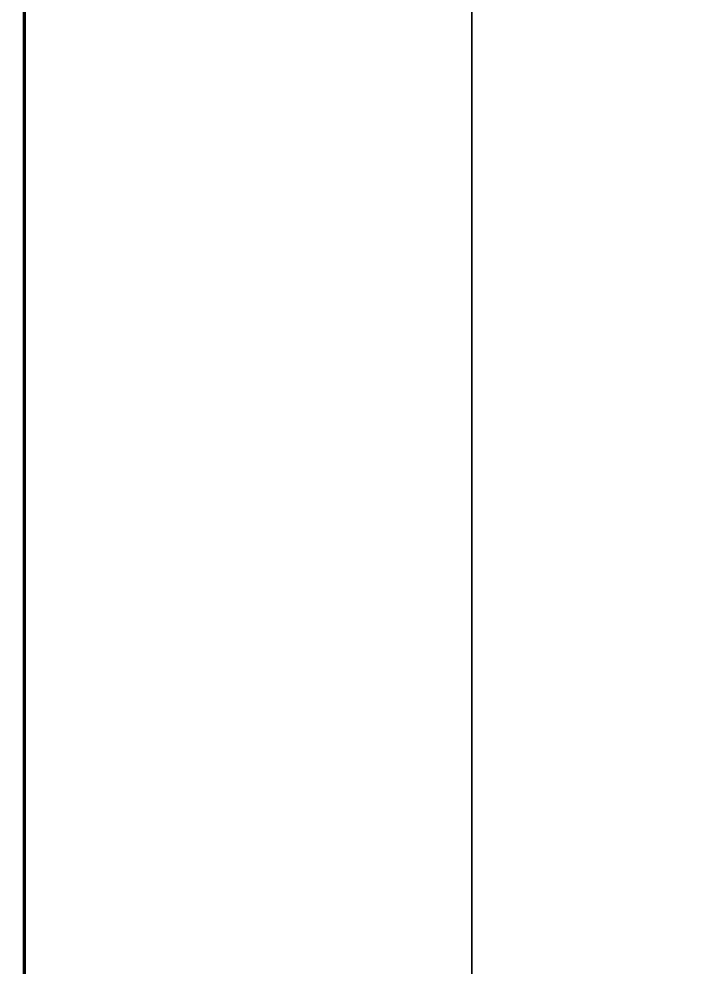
# Model space of a CAD drawing. Header units: millimetres. Extents: x 2157 to 10678, y 3616 to 3913.
# Drawn here: x 4042.06 to 4049.63, y 3676.02 to 3686.62 of the extents above; entities that cross this region are included whole.
import ezdxf

# ---------------------------------------------------------------- set-up
doc = ezdxf.new("R2010")
doc.units = ezdxf.units.MM
doc.layers.add('П', color=7, linetype='Continuous')
doc.layers.add('Чертеж', color=7, linetype='Continuous')

# ---------------------------------------------------------------- blocks, each defined once
blk = doc.blocks.new('1')
at = {"lineweight": 30}
blk.add_line((630, 0), (630, 297), dxfattribs=at)

msp = doc.modelspace()

# ---------------------------------------------------------------- linework, layer by layer
at = {"layer": 'П', "linetype": 'Continuous', "lineweight": 0}
for points in [[(3837.118, 3913.313), (4047.118, 3913.313), (4047.118, 3616.313), (3837.118, 3616.313)], [(4047.118, 3913.313), (4257.118, 3913.313), (4257.118, 3616.313), (4047.118, 3616.313)]]:
    msp.add_lwpolyline(points, close=True, dxfattribs=at)
at = {"layer": 'П', "lineweight": 30}
msp.add_lwpolyline([(4047.118, 3616.313), (4257.118, 3616.313), (4257.118, 3913.313), (4047.118, 3913.313)], close=True, dxfattribs=at)
at = {"layer": 'Чертеж', "lineweight": 70}
msp.add_line((4042.118, 3621.313), (4042.118, 3908.313), dxfattribs=at)

# ---------------------------------------------------------------- block references
at = {"layer": 'П', "lineweight": 30}
msp.add_blockref('1', (3417.118, 3616.313), dxfattribs=at)

doc.saveas('drawing.dxf')
